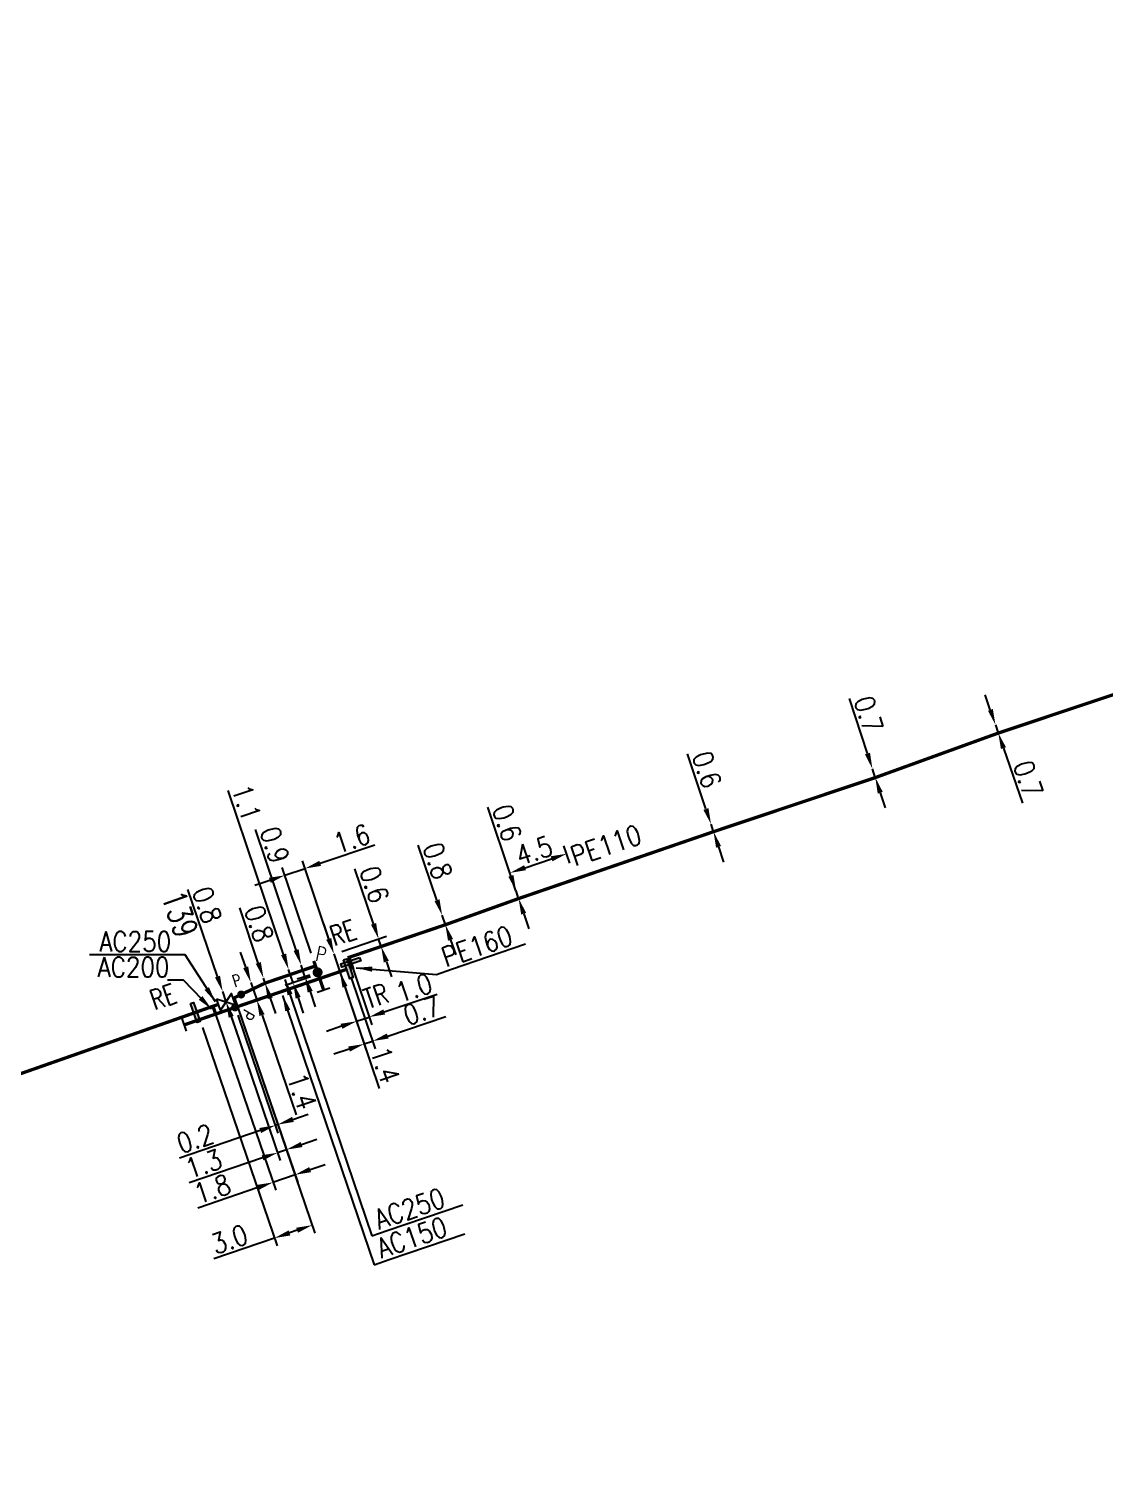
# Model space of a CAD drawing. Header units: millimetres. Extents: x 100882 to 102000, y 121995 to 123000.
# Drawn here: x 101343 to 101423.9, y 122366.2 to 122475.4 of the extents above; entities that cross this region are included whole.
import ezdxf
from ezdxf.enums import TextEntityAlignment as Align

# ---------------------------------------------------------------- set-up
doc = ezdxf.new("R2010")
doc.units = ezdxf.units.MM
doc.header["$PDMODE"] = 34
doc.linetypes.add('L_25_AP', pattern=[2000, 1000, 1000])
doc.linetypes.add('L_25_PE', pattern=[2000, 1000, 1000])
doc.layers.get('0').update_dxf_attribs({"linetype": 'CONTINUOUS'})
doc.layers.get('DEFPOINTS').update_dxf_attribs({"linetype": 'CONTINUOUS'})
for name, color, linetype in [('L_150', 1, 'CONTINUOUS'), ('L_300', 7, 'CONTINUOUS'), ('L_340', 7, 'CONTINUOUS')]:
    doc.layers.add(name, color=color, linetype=linetype)
doc.styles.add('G_ROMANS', font='ROMANS.SHX', dxfattribs={"width": 0.75})
doc.styles.get("Standard").update_dxf_attribs({"font": 'romans.shx', "width": 0.85})
doc.dimstyles.get("Standard").update_dxf_attribs({"dimtxt": 1.5, "dimasz": 1.2, "dimexe": 0.625, "dimexo": 0.625, "dimgap": 0.25, "dimtad": 1, "dimdec": 1, "dimzin": 0, "dimdsep": 46, "dimtxsty": 'Standard', "dimcen": -0.5, "dimadec": 0, "dimazin": 0, "dimtfac": 1, "dimtdec": 1, "dimtmove": 0, "dimatfit": 3, "dimfxl": 0, "dimtolj": 1, "dimtzin": 0, "dimarcsym": 0})

# ---------------------------------------------------------------- blocks, each defined once
blk = doc.blocks.new('*D403')
at = {"layer": 'DEFPOINTS', "color": 0, "linetype": 'Continuous', "transparency": 16777216}
for p in [(101383.43, 122413.4), (101383.87, 122412.09), (101379.82, 122410.03)]:
    blk.add_point(p, dxfattribs=at)
at = {"layer": 'L_150', "color": 0, "linetype": 'Continuous', "lineweight": -2, "transparency": 16777216}
for p, q in [((101383.67, 122412.68), (101383.23, 122414)), ((101379.62, 122410.62), (101378.97, 122412.56)), ((101380.3, 122412.35), (101382.29, 122413.02))]:
    blk.add_line(p, q, dxfattribs=at)
at = {"layer": 'L_150', "color": 0, "linetype": 'Continuous', "transparency": 16777216}
for points in [[(101380.24, 122412.54), (101380.37, 122412.16), (101379.17, 122411.96)], [(101382.23, 122413.21), (101382.36, 122412.83), (101383.43, 122413.4)]]:
    blk.add_solid(points, dxfattribs=at)
at = {"layer": 'L_150', "color": 0, "linetype": 'Continuous', "transparency": 16777216, "insert": (101380.98, 122413.63), "char_height": 1.5, "attachment_point": 5, "rotation": 18.6531}
blk.add_mtext('\\A1;4.5', dxfattribs=at)
blk = doc.blocks.new('*D404')
at = {"layer": 'DEFPOINTS', "color": 0, "linetype": 'Continuous', "transparency": 16777216}
for p in [(101379.63, 122410.6), (101379.63, 122410.6), (101379.82, 122410.03)]:
    blk.add_point(p, dxfattribs=at)
at = {"layer": 'L_150', "color": 0, "linetype": 'Continuous', "lineweight": -2, "transparency": 16777216}
for p, q in [((101379.24, 122411.73), (101377.5, 122416.91)), ((101379.82, 122410.03), (101379.63, 122410.6)), ((101380.2, 122408.89), (101380.59, 122407.75))]:
    blk.add_line(p, q, dxfattribs=at)
at = {"layer": 'L_150', "color": 0, "linetype": 'Continuous', "transparency": 16777216}
for points in [[(101379.43, 122411.8), (101379.05, 122411.67), (101379.63, 122410.6)], [(101380.39, 122408.95), (101380.01, 122408.83), (101379.82, 122410.03)]]:
    blk.add_solid(points, dxfattribs=at)
at = {"layer": 'L_150', "color": 0, "linetype": 'Continuous', "transparency": 16777216, "insert": (101378.95, 122415.73), "char_height": 1.5, "attachment_point": 5, "rotation": 288.6531}
blk.add_mtext('\\A1;0.6', dxfattribs=at)
blk = doc.blocks.new('*D405')
at = {"layer": 'DEFPOINTS', "color": 0, "linetype": 'Continuous', "transparency": 16777216}
for p in [(101369.29, 122406.99), (101365.93, 122405.86), (101367.07, 122405.61)]:
    blk.add_point(p, dxfattribs=at)
at = {"layer": 'L_150', "color": 0, "linetype": 'Continuous', "lineweight": -2, "transparency": 16777216}
for p, q in [((101368.91, 122408.13), (101367.51, 122412.27)), ((101366.52, 122406.06), (101369.88, 122407.19)), ((101369.48, 122406.42), (101369.29, 122406.99)), ((101367.66, 122405.81), (101370.07, 122406.62)), ((101369.87, 122405.28), (101370.25, 122404.15))]:
    blk.add_line(p, q, dxfattribs=at)
at = {"layer": 'L_150', "color": 0, "linetype": 'Continuous', "transparency": 16777216}
for points in [[(101369.1, 122408.19), (101368.72, 122408.06), (101369.29, 122406.99)], [(101370.06, 122405.35), (101369.68, 122405.22), (101369.48, 122406.42)]]:
    blk.add_solid(points, dxfattribs=at)
at = {"layer": 'L_150', "color": 0, "linetype": 'Continuous', "transparency": 16777216, "insert": (101368.97, 122411.09), "char_height": 1.5, "attachment_point": 5, "rotation": 288.6129}
blk.add_mtext('\\A1;0.6', dxfattribs=at)
blk = doc.blocks.new('*D406')
at = {"layer": 'DEFPOINTS', "color": 0, "linetype": 'Continuous', "transparency": 16777216}
for p in [(101365.93, 122405.86), (101365.93, 122405.86), (101366.37, 122404.53)]:
    blk.add_point(p, dxfattribs=at)
at = {"layer": 'L_150', "color": 0, "linetype": 'Continuous', "lineweight": -2, "transparency": 16777216}
for p, q in [((101365.54, 122406.99), (101365.16, 122408.13)), ((101366.52, 122406.06), (101366.52, 122406.06)), ((101365.93, 122405.86), (101366.37, 122404.53)), ((101366.97, 122404.73), (101366.97, 122404.73)), ((101366.76, 122403.39), (101369.33, 122395.75))]:
    blk.add_line(p, q, dxfattribs=at)
at = {"layer": 'L_150', "color": 0, "linetype": 'Continuous', "transparency": 16777216}
for points in [[(101365.73, 122407.06), (101365.35, 122406.93), (101365.93, 122405.86)], [(101366.95, 122403.46), (101366.57, 122403.33), (101366.37, 122404.53)]]:
    blk.add_solid(points, dxfattribs=at)
at = {"layer": 'L_150', "color": 0, "linetype": 'Continuous', "transparency": 16777216, "insert": (101369.79, 122397.52), "char_height": 1.5, "attachment_point": 5, "rotation": 288.6129}
blk.add_mtext('\\A1;1.4', dxfattribs=at)
blk = doc.blocks.new('L_300_03')
at = {"color": 0, "linetype": 'Continuous', "flags": 128}
blk.add_lwpolyline([(-1, 0.75), (1, -0.75), (1, 0.75), (-1, -0.75), (-1, 0.75)], dxfattribs=at)
at = {"color": 0, "linetype": 'Continuous', "width": 0.75}
blk.add_attdef('NUM', text='', height=1.5, dxfattribs=at).set_placement((0, 2.1), align=Align.MIDDLE_CENTER)
at = {"color": 0, "linetype": 'Continuous', "width": 0.75, "flags": 3}
for tag, p in [('DEF_LEG', (0, -5)), ('DEF_COUP', (0, -7.5)), ('DEF_TYPE', (0, -10))]:
    blk.add_attdef(tag, text='', height=1.2, dxfattribs=at).set_placement(p, align=Align.MIDDLE)
blk = doc.blocks.new('*D407')
at = {"layer": 'DEFPOINTS', "color": 0, "linetype": 'Continuous', "transparency": 16777216}
for p in [(101365.93, 122405.86), (101367.07, 122405.61), (101367.63, 122400.8)]:
    blk.add_point(p, dxfattribs=at)
at = {"layer": 'L_150', "color": 0, "linetype": 'Continuous', "lineweight": -2, "transparency": 16777216}
for p, q in [((101366.13, 122405.27), (101367.83, 122400.21)), ((101367.27, 122405.02), (101368.78, 122400.53)), ((101369.71, 122401.5), (101373.69, 122402.84)), ((101366.49, 122400.42), (101365.36, 122400.03)), ((101367.63, 122400.8), (101368.58, 122401.12))]:
    blk.add_line(p, q, dxfattribs=at)
at = {"layer": 'L_150', "color": 0, "linetype": 'Continuous', "transparency": 16777216}
for points in [[(101369.65, 122401.69), (101369.78, 122401.31), (101368.58, 122401.12)], [(101366.43, 122400.61), (101366.56, 122400.23), (101367.63, 122400.8)]]:
    blk.add_solid(points, dxfattribs=at)
at = {"layer": 'L_150', "color": 0, "linetype": 'Continuous', "transparency": 16777216, "insert": (101371.95, 122403.31), "char_height": 1.5, "attachment_point": 5, "rotation": 18.6129}
blk.add_mtext('\\A1;1.0', dxfattribs=at)
blk = doc.blocks.new('*D408')
at = {"layer": 'DEFPOINTS', "color": 0, "linetype": 'Continuous', "transparency": 16777216}
for p in [(101394.29, 122415.63), (101394.29, 122415.63), (101394.48, 122415.06)]:
    blk.add_point(p, dxfattribs=at)
at = {"layer": 'L_150', "color": 0, "linetype": 'Continuous', "lineweight": -2, "transparency": 16777216}
for p, q in [((101393.91, 122416.77), (101392.52, 122420.91)), ((101394.48, 122415.06), (101394.29, 122415.63)), ((101394.86, 122413.92), (101395.24, 122412.78))]:
    blk.add_line(p, q, dxfattribs=at)
at = {"layer": 'L_150', "color": 0, "linetype": 'Continuous', "transparency": 16777216}
for points in [[(101394.1, 122416.83), (101393.72, 122416.7), (101394.29, 122415.63)], [(101395.05, 122413.98), (101394.67, 122413.86), (101394.48, 122415.06)]]:
    blk.add_solid(points, dxfattribs=at)
at = {"layer": 'L_150', "color": 0, "linetype": 'Continuous', "transparency": 16777216, "insert": (101393.98, 122419.73), "char_height": 1.5, "attachment_point": 5, "rotation": 288.4613}
blk.add_mtext('\\A1;0.6', dxfattribs=at)
blk = doc.blocks.new('*D409')
at = {"layer": 'DEFPOINTS', "color": 0, "linetype": 'Continuous', "transparency": 16777216}
for p in [(101406.43, 122419.79), (101406.43, 122419.79), (101406.65, 122419.13)]:
    blk.add_point(p, dxfattribs=at)
at = {"layer": 'L_150', "color": 0, "linetype": 'Continuous', "lineweight": -2, "transparency": 16777216}
for p, q in [((101406.06, 122420.94), (101404.7, 122425.09)), ((101406.65, 122419.13), (101406.43, 122419.79)), ((101407.02, 122417.99), (101407.4, 122416.85))]:
    blk.add_line(p, q, dxfattribs=at)
at = {"layer": 'L_150', "color": 0, "linetype": 'Continuous', "transparency": 16777216}
for points in [[(101406.25, 122421), (101405.87, 122420.87), (101406.43, 122419.79)], [(101407.21, 122418.05), (101406.83, 122417.93), (101406.65, 122419.13)]]:
    blk.add_solid(points, dxfattribs=at)
at = {"layer": 'L_150', "color": 0, "linetype": 'Continuous', "transparency": 16777216, "insert": (101406.14, 122423.89), "char_height": 1.5, "attachment_point": 5, "rotation": 288.1195}
blk.add_mtext('\\A1;0.7', dxfattribs=at)
blk = doc.blocks.new('*D436')
at = {"layer": 'DEFPOINTS', "color": 0, "linetype": 'Continuous', "transparency": 16777216}
for p in [(101363.76, 122412.29), (101364.41, 122405.34), (101365.93, 122405.86)]:
    blk.add_point(p, dxfattribs=at)
at = {"layer": 'L_150', "color": 0, "linetype": 'Continuous', "lineweight": -2, "transparency": 16777216}
for p, q in [((101364.9, 122412.68), (101369.01, 122414.06)), ((101365.73, 122406.45), (101363.56, 122412.88)), ((101361.11, 122411.4), (101359.97, 122411.02)), ((101364.21, 122405.93), (101362.04, 122412.37)), ((101362.24, 122411.78), (101363.76, 122412.29))]:
    blk.add_line(p, q, dxfattribs=at)
at = {"layer": 'L_150', "color": 0, "linetype": 'Continuous', "transparency": 16777216}
for points in [[(101364.83, 122412.87), (101364.96, 122412.49), (101363.76, 122412.29)], [(101361.04, 122411.59), (101361.17, 122411.21), (101362.24, 122411.78)]]:
    blk.add_solid(points, dxfattribs=at)
at = {"layer": 'L_150', "color": 0, "linetype": 'Continuous', "transparency": 16777216, "insert": (101367.27, 122414.53), "char_height": 1.5, "attachment_point": 5, "rotation": 18.6129}
blk.add_mtext('\\A1;1.6', dxfattribs=at)
blk = doc.blocks.new('L_340_07')
at = {"color": 0, "linetype": 'Continuous', "const_width": 0.25, "flags": 128}
blk.add_lwpolyline([(0, 0), (1.25, 0)], dxfattribs=at)
at = {"color": 0, "linetype": 'Continuous', "flags": 128}
blk.add_lwpolyline([(1.25, -0.5), (1.25, 0.5)], dxfattribs=at)
at = {"color": 0, "linetype": 'Continuous', "style": 'G_ROMANS', "width": 0.75, "flags": 3}
for tag, p in [('DEF_LEG', (0.72, -3.47)), ('DEF_COUP', (0.72, -5.97)), ('DEF_TYPE', (0.72, -8.47))]:
    blk.add_attdef(tag, text='', height=1.2, dxfattribs=at).set_placement(p, align=Align.MIDDLE)
blk = doc.blocks.new('L_300_12')
at = {"color": 0, "linetype": 'Continuous', "const_width": 0.497, "flags": 128}
blk.add_lwpolyline([(-0.25, 0, 1), (0.25, 0, 1)], format="xyb", close=True, dxfattribs=at)
at = {"color": 0, "linetype": 'Continuous', "style": 'G_ROMANS', "width": 0.75}
blk.add_text('P', height=1.5, dxfattribs=at).set_placement((0, 1.85), align=Align.MIDDLE)
at = {"color": 0, "linetype": 'Continuous', "style": 'G_ROMANS', "width": 0.75, "flags": 3}
for tag, p in [('DEF_LEG', (0, -5)), ('DEF_COUP', (0, -7.5)), ('DEF_TYPE', (0, -10))]:
    blk.add_attdef(tag, text='', height=1.2, dxfattribs=at).set_placement(p, align=Align.MIDDLE)
blk = doc.blocks.new('*D437')
at = {"layer": 'DEFPOINTS', "color": 0, "linetype": 'Continuous', "transparency": 16777216}
for p in [(101359.68, 122403.72), (101359.68, 122403.72), (101360.13, 122402.4)]:
    blk.add_point(p, dxfattribs=at)
at = {"layer": 'L_150', "color": 0, "linetype": 'Continuous', "lineweight": -2, "transparency": 16777216}
for p, q in [((101359.29, 122404.86), (101358.91, 122406)), ((101359.68, 122403.72), (101360.13, 122402.4)), ((101360.52, 122401.26), (101363.08, 122393.77))]:
    blk.add_line(p, q, dxfattribs=at)
at = {"layer": 'L_150', "color": 0, "linetype": 'Continuous', "transparency": 16777216}
for points in [[(101359.48, 122404.92), (101359.1, 122404.8), (101359.68, 122403.72)], [(101360.71, 122401.33), (101360.33, 122401.2), (101360.13, 122402.4)]]:
    blk.add_solid(points, dxfattribs=at)
at = {"layer": 'L_150', "color": 0, "linetype": 'Continuous', "transparency": 16777216, "insert": (101363.53, 122395.54), "char_height": 1.5, "attachment_point": 5, "rotation": 288.8573}
blk.add_mtext('\\A1;1.4', dxfattribs=at)
blk = doc.blocks.new('*D443')
at = {"layer": 'DEFPOINTS', "color": 0, "linetype": 'Continuous', "transparency": 16777216}
for p in [(101415.69, 122423.09), (101415.69, 122423.09), (101415.9, 122422.48)]:
    blk.add_point(p, dxfattribs=at)
at = {"layer": 'L_150', "color": 0, "linetype": 'Continuous', "lineweight": -2, "transparency": 16777216}
for p, q in [((101415.3, 122424.23), (101414.92, 122425.36)), ((101415.69, 122423.09), (101415.9, 122422.48)), ((101416.29, 122421.34), (101417.71, 122417.21))]:
    blk.add_line(p, q, dxfattribs=at)
at = {"layer": 'L_150', "color": 0, "linetype": 'Continuous', "transparency": 16777216}
for points in [[(101415.49, 122424.29), (101415.12, 122424.16), (101415.69, 122423.09)], [(101416.48, 122421.41), (101416.1, 122421.28), (101415.9, 122422.48)]]:
    blk.add_solid(points, dxfattribs=at)
at = {"layer": 'L_150', "color": 0, "linetype": 'Continuous', "transparency": 16777216, "insert": (101418.14, 122419.03), "char_height": 1.5, "attachment_point": 5, "rotation": 288.9125}
blk.add_mtext('\\A1;0.7', dxfattribs=at)
blk = doc.blocks.new('*D444')
at = {"layer": 'DEFPOINTS', "color": 0, "linetype": 'Continuous', "transparency": 16777216}
for p in [(101374.07, 122408.77), (101374.07, 122408.77), (101374.31, 122408.06)]:
    blk.add_point(p, dxfattribs=at)
at = {"layer": 'L_150', "color": 0, "linetype": 'Continuous', "lineweight": -2, "transparency": 16777216}
for p, q in [((101373.68, 122409.91), (101372.27, 122414.04)), ((101374.31, 122408.06), (101374.07, 122408.77)), ((101374.7, 122406.92), (101375.09, 122405.79))]:
    blk.add_line(p, q, dxfattribs=at)
at = {"layer": 'L_150', "color": 0, "linetype": 'Continuous', "transparency": 16777216}
for points in [[(101373.87, 122409.97), (101373.49, 122409.84), (101374.07, 122408.77)], [(101374.89, 122406.99), (101374.51, 122406.86), (101374.31, 122408.06)]]:
    blk.add_solid(points, dxfattribs=at)
at = {"layer": 'L_150', "color": 0, "linetype": 'Continuous', "transparency": 16777216, "insert": (101373.73, 122412.86), "char_height": 1.5, "attachment_point": 5, "rotation": 288.8634}
blk.add_mtext('\\A1;0.8', dxfattribs=at)
blk = doc.blocks.new('*D445')
at = {"layer": 'DEFPOINTS', "color": 0, "linetype": 'Continuous', "transparency": 16777216}
for p in [(101365.93, 122405.86), (101367.01, 122404.75), (101368.2, 122399.09)]:
    blk.add_point(p, dxfattribs=at)
at = {"layer": 'L_340', "color": 0, "linetype": 'Continuous', "lineweight": -2, "transparency": 16777216}
for p, q in [((101366.13, 122405.27), (101368.4, 122398.5)), ((101367.21, 122404.15), (101369.04, 122398.72)), ((101369.98, 122399.69), (101374.35, 122401.16)), ((101367.07, 122398.71), (101365.93, 122398.33)), ((101368.2, 122399.09), (101368.84, 122399.31))]:
    blk.add_line(p, q, dxfattribs=at)
at = {"layer": 'L_340', "color": 0, "linetype": 'Continuous', "transparency": 16777216}
for points in [[(101369.91, 122399.88), (101370.04, 122399.5), (101368.84, 122399.31)], [(101367, 122398.9), (101367.13, 122398.52), (101368.2, 122399.09)]]:
    blk.add_solid(points, dxfattribs=at)
at = {"layer": 'L_340', "color": 0, "linetype": 'Continuous', "transparency": 16777216, "insert": (101372.52, 122401.6), "char_height": 1.5, "attachment_point": 5, "rotation": 18.6129}
blk.add_mtext('\\A1;0.7', dxfattribs=at)
blk = doc.blocks.new('L_340_21')
blk.add_hatch(color=256).paths.add_polyline_path([(0.125, 0.75), (-0.125, 0.75), (-0.125, -0.75), (0.125, -0.75)])
blk.add_lwpolyline([(-0.125, 0.75), (0.125, 0.75), (0.125, -0.75), (-0.125, -0.75)], close=True)
at = {"style": 'G_ROMANS', "width": 0.75, "flags": 8}
blk.add_attdef('RE', text='', height=1.5, dxfattribs=at).set_placement((0, 3), align=Align.MIDDLE)
at = {"color": 0, "linetype": 'Continuous', "style": 'G_ROMANS', "width": 0.75, "flags": 3}
for tag, p in [('DEF_LEG', (0, -4)), ('DEF_COUP', (0, -6)), ('DEF_TYPE', (0, -8))]:
    blk.add_attdef(tag, text='', height=1.2, dxfattribs=at).set_placement(p, align=Align.MIDDLE)
blk = doc.blocks.new('L_340_19')
at = {"linetype": 'Continuous'}
blk.add_hatch(color=0, dxfattribs=at).paths.add_polyline_path([(0.125, 0.75), (-0.125, 0.75), (-0.125, -0.75), (0.125, -0.75)])
at = {"color": 0, "linetype": 'Continuous'}
blk.add_lwpolyline([(-0.125, 0.75), (0.125, 0.75), (0.125, -0.75), (-0.125, -0.75)], close=True, dxfattribs=at)
at = {"color": 0, "linetype": 'Continuous', "width": 0.75}
for tag, height, flags, p in [('TR', 1.5, 8, (0, 3)), ('DEF_LEG', 1.2, 3, (0, -5)), ('DEF_COUP', 1.2, 3, (0, -7.5)), ('DEF_TYPE', 1.2, 3, (0, -10))]:
    blk.add_attdef(tag, text='', height=height, dxfattribs=dict(at, flags=flags)).set_placement(p, align=Align.MIDDLE)
blk = doc.blocks.new('*D446')
at = {"layer": 'DEFPOINTS', "color": 0, "linetype": 'Continuous', "transparency": 16777216}
for p in [(101362.52, 122404.69), (101362.52, 122404.69), (101364.75, 122404.34)]:
    blk.add_point(p, dxfattribs=at)
at = {"layer": 'L_340', "color": 0, "linetype": 'Continuous', "lineweight": -2, "transparency": 16777216}
for p, q in [((101362.14, 122405.83), (101357.98, 122418.16)), ((101364.16, 122404.14), (101362.26, 122403.5)), ((101362.86, 122403.7), (101362.52, 122404.69)), ((101363.24, 122402.56), (101363.62, 122401.42))]:
    blk.add_line(p, q, dxfattribs=at)
at = {"layer": 'L_340', "color": 0, "linetype": 'Continuous', "transparency": 16777216}
for points in [[(101362.33, 122405.89), (101361.95, 122405.77), (101362.52, 122404.69)], [(101363.43, 122402.63), (101363.05, 122402.5), (101362.86, 122403.7)]]:
    blk.add_solid(points, dxfattribs=at)
at = {"layer": 'L_340', "color": 0, "linetype": 'Continuous', "transparency": 16777216, "insert": (101359.35, 122417.24), "char_height": 1.5, "attachment_point": 5, "rotation": 288.6129}
blk.add_mtext('\\A1;1.1', dxfattribs=at)
blk = doc.blocks.new('*D447')
at = {"layer": 'DEFPOINTS', "color": 0, "linetype": 'Continuous', "transparency": 16777216}
for p in [(101363.47, 122405.02), (101363.47, 122405.02), (101364.7, 122404.48)]:
    blk.add_point(p, dxfattribs=at)
at = {"layer": 'L_300', "color": 0, "linetype": 'Continuous', "lineweight": -2, "transparency": 16777216}
for p, q in [((101363.08, 122406.15), (101360.03, 122415.22)), ((101363.75, 122404.16), (101363.47, 122405.02)), ((101364.11, 122404.28), (101363.16, 122403.96)), ((101364.14, 122403.03), (101364.52, 122401.89))]:
    blk.add_line(p, q, dxfattribs=at)
at = {"layer": 'L_300', "color": 0, "linetype": 'Continuous', "transparency": 16777216}
for points in [[(101363.27, 122406.22), (101362.89, 122406.09), (101363.47, 122405.02)], [(101364.33, 122403.09), (101363.95, 122402.96), (101363.75, 122404.16)]]:
    blk.add_solid(points, dxfattribs=at)
at = {"layer": 'L_300', "color": 0, "linetype": 'Continuous', "transparency": 16777216, "insert": (101361.47, 122414.06), "char_height": 1.5, "attachment_point": 5, "rotation": 288.6129}
blk.add_mtext('\\A1;0.9', dxfattribs=at)
blk = doc.blocks.new('*D448')
at = {"layer": 'DEFPOINTS', "color": 0, "linetype": 'Continuous', "transparency": 16777216}
for p in [(101360.63, 122404.05), (101360.63, 122404.05), (101360.75, 122403.67)]:
    blk.add_point(p, dxfattribs=at)
at = {"layer": 'L_150', "color": 0, "linetype": 'Continuous', "lineweight": -2, "transparency": 16777216}
for p, q in [((101360.24, 122405.18), (101358.85, 122409.33)), ((101360.75, 122403.67), (101360.63, 122404.05)), ((101361.14, 122402.53), (101361.52, 122401.39))]:
    blk.add_line(p, q, dxfattribs=at)
at = {"layer": 'L_150', "color": 0, "linetype": 'Continuous', "transparency": 16777216}
for points in [[(101360.43, 122405.25), (101360.05, 122405.12), (101360.63, 122404.05)], [(101361.33, 122402.59), (101360.95, 122402.47), (101360.75, 122403.67)]]:
    blk.add_solid(points, dxfattribs=at)
at = {"layer": 'L_150', "color": 0, "linetype": 'Continuous', "transparency": 16777216, "insert": (101360.3, 122408.14), "char_height": 1.5, "attachment_point": 5, "rotation": 288.6129}
blk.add_mtext('\\A1;0.8', dxfattribs=at)
blk = doc.blocks.new('*D449')
at = {"layer": 'DEFPOINTS', "color": 0, "linetype": 'Continuous', "transparency": 16777216}
for p in [(101358.23, 122403.23), (101358.49, 122401.84), (101361.71, 122393.03)]:
    blk.add_point(p, dxfattribs=at)
at = {"layer": 'L_300', "color": 0, "linetype": 'Continuous', "lineweight": -2, "transparency": 16777216}
for p, q in [((101358.43, 122402.64), (101361.91, 122392.44)), ((101358.7, 122401.25), (101361.72, 122392.38)), ((101361.71, 122393.03), (101361.52, 122392.97)), ((101362.84, 122393.42), (101363.98, 122393.81)), ((101360.38, 122392.58), (101354.31, 122390.51))]:
    blk.add_line(p, q, dxfattribs=at)
at = {"layer": 'L_300', "color": 0, "linetype": 'Continuous', "transparency": 16777216}
for points in [[(101360.32, 122392.77), (101360.45, 122392.39), (101361.52, 122392.97)], [(101362.78, 122393.61), (101362.91, 122393.23), (101361.71, 122393.03)]]:
    blk.add_solid(points, dxfattribs=at)
at = {"layer": 'L_300', "color": 0, "linetype": 'Continuous', "transparency": 16777216, "insert": (101355.48, 122391.97), "char_height": 1.5, "attachment_point": 5, "rotation": 18.8419}
blk.add_mtext('\\A1;0.2', dxfattribs=at)
blk = doc.blocks.new('*D450')
at = {"layer": 'DEFPOINTS', "color": 0, "linetype": 'Continuous', "transparency": 16777216}
for p in [(101358.23, 122403.23), (101357.81, 122402.27), (101362.35, 122391.14)]:
    blk.add_point(p, dxfattribs=at)
at = {"layer": 'L_300', "color": 0, "linetype": 'Continuous', "lineweight": -2, "transparency": 16777216}
for p, q in [((101358.43, 122402.64), (101362.56, 122390.55)), ((101358.02, 122401.68), (101361.89, 122390.32)), ((101363.49, 122391.53), (101364.63, 122391.92)), ((101362.35, 122391.14), (101361.69, 122390.91)), ((101360.55, 122390.53), (101355.04, 122388.65))]:
    blk.add_line(p, q, dxfattribs=at)
at = {"layer": 'L_300', "color": 0, "linetype": 'Continuous', "transparency": 16777216}
for points in [[(101363.43, 122391.72), (101363.56, 122391.34), (101362.35, 122391.14)], [(101360.49, 122390.72), (101360.62, 122390.34), (101361.69, 122390.91)]]:
    blk.add_solid(points, dxfattribs=at)
at = {"layer": 'L_300', "color": 0, "linetype": 'Continuous', "transparency": 16777216, "insert": (101356.13, 122390.07), "char_height": 1.5, "attachment_point": 5, "rotation": 18.8419}
blk.add_mtext('\\A1;1.3', dxfattribs=at)
blk = doc.blocks.new('*D451')
at = {"layer": 'DEFPOINTS', "color": 0, "linetype": 'Continuous', "transparency": 16777216}
for p in [(101358.23, 122403.23), (101356.83, 122401.93), (101363, 122389.25)]:
    blk.add_point(p, dxfattribs=at)
at = {"layer": 'L_150', "color": 0, "linetype": 'Continuous', "lineweight": -2, "transparency": 16777216}
for p, q in [((101358.43, 122402.64), (101363.2, 122388.66)), ((101357.03, 122401.34), (101361.55, 122388.09)), ((101364.14, 122389.64), (101365.27, 122390.02)), ((101363, 122389.25), (101361.34, 122388.68)), ((101360.21, 122388.3), (101355.68, 122386.75))]:
    blk.add_line(p, q, dxfattribs=at)
at = {"layer": 'L_150', "color": 0, "linetype": 'Continuous', "transparency": 16777216}
for points in [[(101364.07, 122389.83), (101364.2, 122389.45), (101363, 122389.25)], [(101360.14, 122388.49), (101360.27, 122388.11), (101361.34, 122388.68)]]:
    blk.add_solid(points, dxfattribs=at)
at = {"layer": 'L_150', "color": 0, "linetype": 'Continuous', "transparency": 16777216, "insert": (101356.78, 122388.18), "char_height": 1.5, "attachment_point": 5, "rotation": 18.8419}
blk.add_mtext('\\A1;1.8', dxfattribs=at)
blk = doc.blocks.new('*D452')
at = {"layer": 'DEFPOINTS', "color": 0, "linetype": 'Continuous', "transparency": 16777216}
for p in [(101357.56, 122403.03), (101357.56, 122403.03), (101357.81, 122402.27)]:
    blk.add_point(p, dxfattribs=at)
at = {"layer": 'L_300', "color": 0, "linetype": 'Continuous', "lineweight": -2, "transparency": 16777216}
for p, q in [((101357.17, 122404.17), (101354.93, 122410.72)), ((101357.81, 122402.27), (101357.56, 122403.03)), ((101358.2, 122401.14), (101358.59, 122400))]:
    blk.add_line(p, q, dxfattribs=at)
at = {"layer": 'L_300', "color": 0, "linetype": 'Continuous', "transparency": 16777216}
for points in [[(101357.36, 122404.23), (101356.98, 122404.1), (101357.56, 122403.03)], [(101358.39, 122401.2), (101358.01, 122401.07), (101357.81, 122402.27)]]:
    blk.add_solid(points, dxfattribs=at)
at = {"layer": 'L_300', "color": 0, "linetype": 'Continuous', "transparency": 16777216, "insert": (101356.39, 122409.54), "char_height": 1.5, "attachment_point": 5, "rotation": 288.8419}
blk.add_mtext('\\A1;0.8', dxfattribs=at)
blk = doc.blocks.new('*D454')
at = {"layer": 'DEFPOINTS', "color": 0, "linetype": 'Continuous', "transparency": 16777216}
for p in [(101358.23, 122403.23), (101355.84, 122400.93), (101364.29, 122385.46)]:
    blk.add_point(p, dxfattribs=at)
at = {"layer": 'L_340', "color": 0, "linetype": 'Continuous', "lineweight": -2, "transparency": 16777216}
for p, q in [((101358.43, 122402.64), (101364.49, 122384.87)), ((101356.05, 122400.34), (101361.66, 122383.9)), ((101361.45, 122384.49), (101356.89, 122382.94)), ((101363.16, 122385.08), (101362.59, 122384.88))]:
    blk.add_line(p, q, dxfattribs=at)
at = {"layer": 'L_340', "color": 0, "linetype": 'Continuous', "transparency": 16777216}
for points in [[(101363.09, 122385.27), (101363.22, 122384.89), (101364.29, 122385.46)], [(101362.52, 122385.07), (101362.65, 122384.69), (101361.45, 122384.49)]]:
    blk.add_solid(points, dxfattribs=at)
at = {"layer": 'L_340', "color": 0, "linetype": 'Continuous', "transparency": 16777216, "insert": (101358.07, 122384.4), "char_height": 1.5, "attachment_point": 5, "rotation": 18.8419}
blk.add_mtext('\\A1;3.0', dxfattribs=at)

msp = doc.modelspace()

# ---------------------------------------------------------------- linework, layer by layer
at = {"layer": 'L_150', "linetype": 'L_25_PE', "const_width": 0.25, "flags": 128}
msp.add_lwpolyline([(101367.13, 122404.79), (101367.32, 122404.85), (101367.19, 122405.23), (101367.07, 122405.61), (101374.31, 122408.06), (101379.82, 122410.03), (101379.82, 122410.03), (101394.48, 122415.06), (101406.65, 122419.13), (101415.9, 122422.48), (101432.05, 122427.87), (101432.05, 122427.87), (101479.85, 122443.8), (101484, 122445.59), (101497.02, 122450.1), (101497.02, 122450.1), (101510.17, 122454.71), (101523.1, 122459.15), (101539.47, 122464.58), (101549.96, 122468.38), (101549.96, 122468.38), (101564.12, 122473.05), (101577, 122477.57), (101589.94, 122481.97), (101612.9, 122489.71), (101627.15, 122494.54), (101644.56, 122500.64), (101673.35, 122510.17), (101681.04, 122512.7), (101681.04, 122512.7), (101691.04, 122518.46), (101702.56, 122525.67), (101712.87, 122533.61), (101724.91, 122545.56), (101733.83, 122555.09), (101743.96, 122565.71), (101753.74, 122575.48), (101761.75, 122583.67), (101761.75, 122583.67), (101764.64, 122586.73), (101768.24, 122590.56), (101768.69, 122591.04), (101769.12, 122591.49)], dxfattribs=at)
at = {"layer": 'L_150', "linetype": 'L_25_AP', "const_width": 0.25, "flags": 128}
for points in [[(101355.84, 122400.93), (101357.03, 122401.34), (101360.13, 122402.4), (101360.13, 122402.4), (101360.13, 122402.4), (101366.37, 122404.53), (101366.89, 122404.71)], [(101358.36, 122402.53), (101360.75, 122403.67), (101364.54, 122404.96)], [(101364.41, 122405.34), (101364.54, 122404.96), (101364.7, 122404.48), (101364.75, 122404.34)], [(101356.83, 122401.93), (101357.03, 122401.34)]]:
    msp.add_lwpolyline(points, dxfattribs=at)
msp.add_lwpolyline([(101315.12, 122366.35), (101322.69, 122367.77), (101322.69, 122367.77), (101322.05, 122371.77, -0.358137), (101329.06, 122384.38), (101334.14, 122386.13), (101331.58, 122393.01), (101334.86, 122394.23), (101355.5, 122401.46), (101356.83, 122401.93), (101357.25, 122402.07)], format="xyb", dxfattribs=at)

# ---------------------------------------------------------------- block references
at = {"layer": 'L_300'}
ref = msp.add_blockref('L_300_03', (101357.81, 122402.27), dxfattribs=dict(at, xscale=0.5999999999987632, yscale=0.5999999999987632, zscale=0.5999999999987632, rotation=19.30903758623387))
ref.add_attrib('NUM', '139', dxfattribs={"layer": '0', "color": 0, "linetype": 'Continuous', "height": 1.8, "rotation": 288.8419, "width": 0.75}).set_placement((101354.35, 122408.87), align=Align.MIDDLE_CENTER)
for p, xscale, yscale, zscale, rotation in [((101364.7, 122404.48), 0.7499999999991508, 0.7499999999991508, 0.7499999999991508, 349.1924595693434), ((101358.95, 122402.81), 0.6, 0.6, 0.6, 17.59870660476868), ((101358.49, 122401.84), 0.6000000000027331, 0.6000000000027331, 0.5, 239.0449854030378)]:
    msp.add_blockref('L_300_12', p, dxfattribs=dict(at, xscale=xscale, yscale=yscale, zscale=zscale, rotation=rotation))
at = {"layer": 'L_340'}
ref = msp.add_blockref('L_340_21', (101367.19, 122405.23), dxfattribs=dict(at, rotation=288.6129473435403))
ref.add_attrib('RE', 'RE', dxfattribs={"layer": '0', "color": 0, "linetype": 'Continuous', "height": 1.5, "rotation": 18.6129, "width": 0.75, "flags": 8}).set_placement((101366.61, 122407.46), align=Align.MIDDLE)
ref = msp.add_blockref('L_340_19', (101367.01, 122404.75), dxfattribs=dict(at, rotation=18.8634410073709))
ref.add_attrib('TR', 'TR', dxfattribs={"layer": '0', "color": 0, "linetype": 'Continuous', "height": 1.5, "rotation": 18.8634, "width": 0.75, "flags": 8}).set_placement((101369.09, 122402.7), align=Align.MIDDLE)
for p, rotation in [((101364.75, 122404.34), 288.6129473733221), ((101355.84, 122400.93), 198.8634083253844)]:
    msp.add_blockref('L_340_07', p, dxfattribs=dict(at, rotation=rotation))
ref = msp.add_blockref('L_340_21', (101355.5, 122401.46), dxfattribs=dict(at, rotation=19.30903758832906))
ref.add_attrib('RE', 'RE', dxfattribs={"layer": '0', "color": 0, "linetype": 'Continuous', "height": 1.5, "rotation": 19.309, "width": 0.75, "flags": 8}).set_placement((101353.08, 122402.65), align=Align.MIDDLE)

# ---------------------------------------------------------------- texts
at = {"layer": 'L_150', "linetype": 'Continuous', "width": 0.85}
msp.add_text('PE110', height=1.5, rotation=18.8641, dxfattribs=at).set_placement((101384.04, 122412.44))
at = {"layer": 'L_150', "linetype": 'Continuous', "char_height": 1.5, "attachment_point": 9}
for s, insert in [('\\A1;AC250', (101353.69, 122406.04)), ('\\A1;AC200', (101353.56, 122404.13))]:
    msp.add_mtext(s, dxfattribs=dict(at, insert=insert))
at = {"layer": 'L_150', "linetype": 'Continuous', "char_height": 1.5, "attachment_point": 7}
for s, insert, rotation in [('\\A1;PE160', (101374.34, 122404.84), 18.8634), ('\\A1;AC250', (101369.31, 122385.13), 18.8419), ('\\A1;AC150', (101369.47, 122382.96), 18.8419)]:
    msp.add_mtext(s, dxfattribs=dict(at, insert=insert, rotation=rotation))

# ---------------------------------------------------------------- dimensions: what is measured, and where the dimension line sits
at = {"layer": 'L_150', "linetype": 'Continuous'}
for base, p1, p2, angle, picture, middle in [((101406.43, 122419.79), (101406.65, 122419.13), (101406.43, 122419.79), 288.1195, '*D409', (101405.19, 122423.58)), ((101415.69, 122423.09), (101415.9, 122422.48), (101415.69, 122423.09), 288.9125, '*D443', (101417.2, 122418.71)), ((101394.29, 122415.63), (101394.48, 122415.06), (101394.29, 122415.63), 288.4613, '*D408', (101393.03, 122419.41)), ((101379.63, 122410.6), (101379.82, 122410.03), (101379.63, 122410.6), 288.6531, '*D404', (101378, 122415.41)), ((101363.76, 122412.29), (101364.41, 122405.34), (101365.93, 122405.86), 198.6129, '*D436', (101367.59, 122413.58)), ((101383.43, 122413.4), (101379.82, 122410.03), (101383.87, 122412.09), 198.6531, '*D403', (101381.3, 122412.68)), ((101374.07, 122408.77), (101374.31, 122408.06), (101374.07, 122408.77), 288.8634, '*D444', (101372.78, 122412.54)), ((101369.29, 122406.99), (101367.07, 122405.61), (101365.93, 122405.86), 288.6129, '*D405', (101368.02, 122410.77)), ((101365.93, 122405.86), (101366.37, 122404.53), (101365.93, 122405.86), 288.6129, '*D406', (101368.84, 122397.2)), ((101359.68, 122403.72), (101360.13, 122402.4), (101359.68, 122403.72), 288.8573, '*D437', (101362.59, 122395.21)), ((101367.63, 122400.8), (101367.07, 122405.61), (101365.93, 122405.86), 18.6129, '*D407', (101372.27, 122402.36)), ((101363, 122389.25), (101356.83, 122401.93), (101358.23, 122403.23), 198.8419, '*D451', (101357.1, 122387.24))]:
    dim = msp.add_linear_dim(base=base, p1=p1, p2=p2, angle=angle, dimstyle='Standard', dxfattribs=at)
    dim.commit()
    dim.dimension.update_dxf_attribs({"geometry": picture, "text_midpoint": middle, "dimtype": 160})
dim = msp.add_linear_dim(base=(101360.63, 122404.05), p1=(101360.75, 122403.67), p2=(101360.63, 122404.05), angle=108.6129, text='0.8', dimstyle='Standard', dxfattribs=at)
dim.commit()
dim.dimension.update_dxf_attribs({"geometry": '*D448', "text_midpoint": (101359.36, 122407.82), "dimtype": 160})
at = {"layer": 'L_300', "linetype": 'Continuous'}
for base, p1, p2, angle, picture, middle in [((101363.47, 122405.02), (101364.7, 122404.48), (101363.47, 122405.02), 108.6129, '*D447', (101360.53, 122413.74)), ((101357.56, 122403.03), (101357.81, 122402.27), (101357.56, 122403.03), 288.8419, '*D452', (101355.44, 122409.22)), ((101361.71, 122393.03), (101358.49, 122401.84), (101358.23, 122403.23), 198.8419, '*D449', (101355.81, 122391.02))]:
    dim = msp.add_linear_dim(base=base, p1=p1, p2=p2, angle=angle, dimstyle='Standard', dxfattribs=at)
    dim.commit()
    dim.dimension.update_dxf_attribs({"geometry": picture, "text_midpoint": middle, "dimtype": 160})
dim = msp.add_linear_dim(base=(101362.35, 122391.14), p1=(101357.81, 122402.27), p2=(101358.23, 122403.23), angle=198.8419, text='1.3', dimstyle='Standard', dxfattribs=at)
dim.commit()
dim.dimension.update_dxf_attribs({"geometry": '*D450', "text_midpoint": (101356.45, 122389.13), "dimtype": 160})
at = {"layer": 'L_340', "linetype": 'Continuous'}
for base, p1, p2, angle, picture, middle in [((101362.52, 122404.69), (101364.75, 122404.34), (101362.52, 122404.69), 108.6129, '*D446', (101358.4, 122416.92)), ((101368.2, 122399.09), (101367.01, 122404.75), (101365.93, 122405.86), 18.6129, '*D445', (101372.84, 122400.66)), ((101364.29, 122385.46), (101355.84, 122400.93), (101358.23, 122403.23), 198.8419, '*D454', (101358.39, 122383.45))]:
    dim = msp.add_linear_dim(base=base, p1=p1, p2=p2, angle=angle, dimstyle='Standard', dxfattribs=at)
    dim.commit()
    dim.dimension.update_dxf_attribs({"geometry": picture, "text_midpoint": middle, "dimtype": 160})

# ---------------------------------------------------------------- leaders
at = {"layer": 'L_150', "linetype": 'Continuous', "annotation_type": 0, "has_hookline": 1, "hookline_direction": 0}
for points, text_width, horizontal_direction in [([(101367.61, 122404.82), (101373.63, 122404.33), (101374.76, 122404.72)], 5.65, (0.946292, 0.323314, 0)), ([(101362.24, 122403.95), (101368.79, 122384.66), (101369.92, 122385.05)], 5.77, (0.946413, 0.322958, 0)), ([(101362.07, 122402.75), (101368.95, 122382.49), (101370.08, 122382.87)], 5.77, (0.946413, 0.322958, 0))]:
    msp.add_leader(points, dimstyle='Standard', dxfattribs=dict(at, text_width=text_width, horizontal_direction=horizontal_direction))
at = {"layer": 'L_150', "linetype": 'Continuous', "annotation_type": 0, "has_hookline": 1, "hookline_direction": 1, "text_width": 5.77}
msp.add_leader([(101357.01, 122402.25), (101354.75, 122405.79), (101353.55, 122405.79)], dimstyle='Standard', dxfattribs=at)
at = {"layer": 'L_150', "linetype": 'Continuous'}
msp.add_leader([(101356.73, 122401.7), (101354.62, 122403.88), (101353.42, 122403.88)], dimstyle='Standard', dxfattribs=at)

doc.saveas('drawing.dxf')
